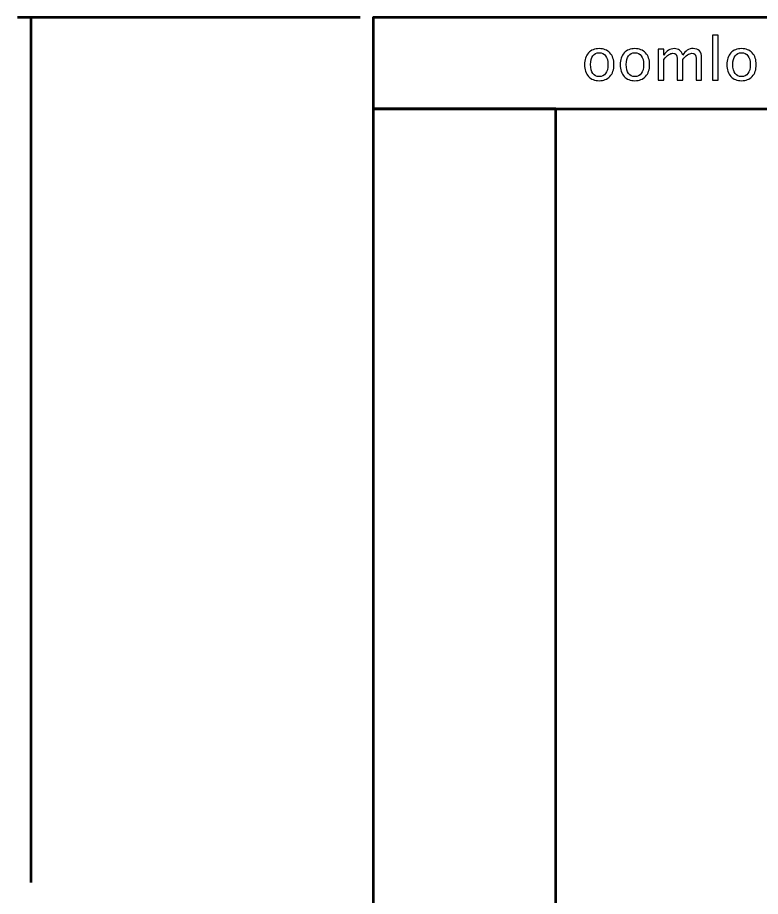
# Model space of a CAD drawing. Header units: centimetres. Extents: x -71 to 58, y -28 to 40.
# Drawn here: x -70.29 to -54.02, y 4.25 to 23.5 of the extents above; entities that cross this region are included whole.
import ezdxf

# ---------------------------------------------------------------- set-up
doc = ezdxf.new("R2010")
doc.units = ezdxf.units.CM
doc.header["$MEASUREMENT"] = 0
doc.layers.add('Layer 1', color=7, linetype='Continuous')

msp = doc.modelspace()

# ---------------------------------------------------------------- linework, layer by layer
at = {"layer": 'Layer 1', "lineweight": 53}
for points in [[(-62.5, 21.49999), (-27.5, 21.49999), (-27.5, 23.49999), (-62.5, 23.49999), (-62.5, 21.49999)], [(-62.5, -23.50001), (-58.5, -23.50001), (-58.5, 21.49999), (-62.5, 21.49999), (-62.5, -23.50001)]]:
    msp.add_lwpolyline(points, close=True, dxfattribs=at)
for points in [[(-62.79106, 23.49999), (-62.79106, 23.49999), (-70.29106, 23.49999), (-70.29106, 23.49999)], [(-70, 23.49999), (-70, 23.49999), (-70, 4.55895), (-70, 4.55895)]]:
    msp.add_open_spline(points, degree=3, dxfattribs=at)
at = {"layer": 'Layer 1'}
for points, knots in [([(-55.07119, 22.13254), (-55.07119, 22.13254), (-55.07119, 23.11282), (-55.07119, 23.11282), (-55.07119, 23.11282), (-55.07119, 23.11282), (-54.94913, 23.11282), (-54.94913, 23.11282), (-54.94913, 23.11282), (-54.94913, 23.11282), (-54.94913, 22.13254), (-54.94913, 22.13254), (-54.94913, 22.13254), (-54.94913, 22.13254), (-55.07119, 22.13254), (-55.07119, 22.13254)], [0, 0, 0, 0, 0.2, 0.2, 0.2, 0.2, 0.4, 0.4, 0.4, 0.4, 0.6, 0.6, 0.6, 0.6, 1, 1, 1, 1]), ([(-57.5522, 22.11728), (-57.65116, 22.11728), (-57.72956, 22.14886), (-57.7872, 22.212), (-57.7872, 22.212), (-57.84505, 22.27515), (-57.87387, 22.36098), (-57.87387, 22.46926), (-57.87387, 22.46926), (-57.87387, 22.57733), (-57.84505, 22.66294), (-57.7872, 22.72588), (-57.7872, 22.72588), (-57.72956, 22.78881), (-57.65116, 22.82039), (-57.5522, 22.82039), (-57.5522, 22.82039), (-57.45324, 22.82039), (-57.37483, 22.78881), (-57.31719, 22.72588), (-57.31719, 22.72588), (-57.25934, 22.66294), (-57.23052, 22.57733), (-57.23052, 22.46926), (-57.23052, 22.46926), (-57.23052, 22.36098), (-57.25934, 22.27515), (-57.31719, 22.212), (-57.31719, 22.212), (-57.37483, 22.14886), (-57.45324, 22.11728), (-57.5522, 22.11728)], [0, 0, 0, 0, 0.11111111, 0.11111111, 0.11111111, 0.11111111, 0.22222222, 0.22222222, 0.22222222, 0.22222222, 0.33333333, 0.33333333, 0.33333333, 0.33333333, 0.44444444, 0.44444444, 0.44444444, 0.44444444, 0.55555556, 0.55555556, 0.55555556, 0.55555556, 0.66666667, 0.66666667, 0.66666667, 0.66666667, 0.77777778, 0.77777778, 0.77777778, 0.77777778, 1, 1, 1, 1]), ([(-57.55241, 22.20883), (-57.49202, 22.20883), (-57.44497, 22.2315), (-57.41149, 22.27706), (-57.41149, 22.27706), (-57.37822, 22.32241), (-57.36148, 22.38662), (-57.36148, 22.46926), (-57.36148, 22.46926), (-57.36148, 22.55169), (-57.37822, 22.61569), (-57.41149, 22.66104), (-57.41149, 22.66104), (-57.44497, 22.70617), (-57.49202, 22.72885), (-57.55241, 22.72885), (-57.55241, 22.72885), (-57.61302, 22.72885), (-57.66006, 22.70617), (-57.69312, 22.66104), (-57.69312, 22.66104), (-57.72639, 22.61569), (-57.74291, 22.55169), (-57.74291, 22.46926), (-57.74291, 22.46926), (-57.74291, 22.38662), (-57.72639, 22.32241), (-57.69312, 22.27706), (-57.69312, 22.27706), (-57.66006, 22.2315), (-57.61302, 22.20883), (-57.55241, 22.20883)], [0, 0, 0, 0, 0.11111111, 0.11111111, 0.11111111, 0.11111111, 0.22222222, 0.22222222, 0.22222222, 0.22222222, 0.33333333, 0.33333333, 0.33333333, 0.33333333, 0.44444444, 0.44444444, 0.44444444, 0.44444444, 0.55555556, 0.55555556, 0.55555556, 0.55555556, 0.66666667, 0.66666667, 0.66666667, 0.66666667, 0.77777778, 0.77777778, 0.77777778, 0.77777778, 1, 1, 1, 1]), ([(-56.77111, 22.11728), (-56.87007, 22.11728), (-56.94847, 22.14886), (-57.00611, 22.212), (-57.00611, 22.212), (-57.06396, 22.27515), (-57.09278, 22.36098), (-57.09278, 22.46926), (-57.09278, 22.46926), (-57.09278, 22.57733), (-57.06396, 22.66294), (-57.00611, 22.72588), (-57.00611, 22.72588), (-56.94847, 22.78881), (-56.87007, 22.82039), (-56.77111, 22.82039), (-56.77111, 22.82039), (-56.67215, 22.82039), (-56.59374, 22.78881), (-56.5361, 22.72588), (-56.5361, 22.72588), (-56.47825, 22.66294), (-56.44943, 22.57733), (-56.44943, 22.46926), (-56.44943, 22.46926), (-56.44943, 22.36098), (-56.47825, 22.27515), (-56.5361, 22.212), (-56.5361, 22.212), (-56.59374, 22.14886), (-56.67215, 22.11728), (-56.77111, 22.11728)], [0, 0, 0, 0, 0.11111111, 0.11111111, 0.11111111, 0.11111111, 0.22222222, 0.22222222, 0.22222222, 0.22222222, 0.33333333, 0.33333333, 0.33333333, 0.33333333, 0.44444444, 0.44444444, 0.44444444, 0.44444444, 0.55555556, 0.55555556, 0.55555556, 0.55555556, 0.66666667, 0.66666667, 0.66666667, 0.66666667, 0.77777778, 0.77777778, 0.77777778, 0.77777778, 1, 1, 1, 1]), ([(-56.77132, 22.20883), (-56.71093, 22.20883), (-56.66388, 22.2315), (-56.6304, 22.27706), (-56.6304, 22.27706), (-56.59713, 22.32241), (-56.58039, 22.38662), (-56.58039, 22.46926), (-56.58039, 22.46926), (-56.58039, 22.55169), (-56.59713, 22.61569), (-56.6304, 22.66104), (-56.6304, 22.66104), (-56.66388, 22.70617), (-56.71093, 22.72885), (-56.77132, 22.72885), (-56.77132, 22.72885), (-56.83193, 22.72885), (-56.87897, 22.70617), (-56.91203, 22.66104), (-56.91203, 22.66104), (-56.9453, 22.61569), (-56.96182, 22.55169), (-56.96182, 22.46926), (-56.96182, 22.46926), (-56.96182, 22.38662), (-56.9453, 22.32241), (-56.91203, 22.27706), (-56.91203, 22.27706), (-56.87897, 22.2315), (-56.83193, 22.20883), (-56.77132, 22.20883)], [0, 0, 0, 0, 0.11111111, 0.11111111, 0.11111111, 0.11111111, 0.22222222, 0.22222222, 0.22222222, 0.22222222, 0.33333333, 0.33333333, 0.33333333, 0.33333333, 0.44444444, 0.44444444, 0.44444444, 0.44444444, 0.55555556, 0.55555556, 0.55555556, 0.55555556, 0.66666667, 0.66666667, 0.66666667, 0.66666667, 0.77777778, 0.77777778, 0.77777778, 0.77777778, 1, 1, 1, 1]), ([(-56.25829, 22.13254), (-56.25829, 22.13254), (-56.25829, 22.8064), (-56.25829, 22.8064), (-56.25829, 22.8064), (-56.25829, 22.8064), (-56.13623, 22.8064), (-56.13623, 22.8064), (-56.13623, 22.8064), (-56.13623, 22.8064), (-56.13623, 22.67905), (-56.13623, 22.67905), (-56.13623, 22.67905), (-56.07669, 22.77335), (-56.0004, 22.82039), (-55.90695, 22.82039), (-55.90695, 22.82039), (-55.81689, 22.82039), (-55.75565, 22.77335), (-55.72302, 22.67905), (-55.72302, 22.67905), (-55.66517, 22.77419), (-55.58973, 22.82166), (-55.49712, 22.82166), (-55.49712, 22.82166), (-55.438, 22.82166), (-55.39202, 22.80428), (-55.35917, 22.76932), (-55.35917, 22.76932), (-55.32633, 22.73435), (-55.3098, 22.6854), (-55.3098, 22.62247), (-55.3098, 22.62247), (-55.3098, 22.62247), (-55.3098, 22.13254), (-55.3098, 22.13254), (-55.3098, 22.13254), (-55.3098, 22.13254), (-55.43186, 22.13254), (-55.43186, 22.13254), (-55.43186, 22.13254), (-55.43186, 22.13254), (-55.43186, 22.60234), (-55.43186, 22.60234), (-55.43186, 22.60234), (-55.43186, 22.67905), (-55.46237, 22.7174), (-55.5234, 22.7174), (-55.5234, 22.7174), (-55.58676, 22.7174), (-55.6533, 22.67269), (-55.72302, 22.58305), (-55.72302, 22.58305), (-55.72302, 22.58305), (-55.72302, 22.13254), (-55.72302, 22.13254), (-55.72302, 22.13254), (-55.72302, 22.13254), (-55.84507, 22.13254), (-55.84507, 22.13254), (-55.84507, 22.13254), (-55.84507, 22.13254), (-55.84507, 22.60276), (-55.84507, 22.60276), (-55.84507, 22.60276), (-55.84507, 22.68011), (-55.87601, 22.71867), (-55.9381, 22.71867), (-55.9381, 22.71867), (-55.99977, 22.71867), (-56.06588, 22.67375), (-56.13623, 22.58369), (-56.13623, 22.58369), (-56.13623, 22.58369), (-56.13623, 22.13254), (-56.13623, 22.13254), (-56.13623, 22.13254), (-56.13623, 22.13254), (-56.25829, 22.13254), (-56.25829, 22.13254)], [0, 0, 0, 0, 0.04761905, 0.04761905, 0.04761905, 0.04761905, 0.0952381, 0.0952381, 0.0952381, 0.0952381, 0.14285714, 0.14285714, 0.14285714, 0.14285714, 0.19047619, 0.19047619, 0.19047619, 0.19047619, 0.23809524, 0.23809524, 0.23809524, 0.23809524, 0.28571429, 0.28571429, 0.28571429, 0.28571429, 0.33333333, 0.33333333, 0.33333333, 0.33333333, 0.38095238, 0.38095238, 0.38095238, 0.38095238, 0.42857143, 0.42857143, 0.42857143, 0.42857143, 0.47619048, 0.47619048, 0.47619048, 0.47619048, 0.52380952, 0.52380952, 0.52380952, 0.52380952, 0.57142857, 0.57142857, 0.57142857, 0.57142857, 0.61904762, 0.61904762, 0.61904762, 0.61904762, 0.66666667, 0.66666667, 0.66666667, 0.66666667, 0.71428571, 0.71428571, 0.71428571, 0.71428571, 0.76190476, 0.76190476, 0.76190476, 0.76190476, 0.80952381, 0.80952381, 0.80952381, 0.80952381, 0.85714286, 0.85714286, 0.85714286, 0.85714286, 0.9047619, 0.9047619, 0.9047619, 0.9047619, 1, 1, 1, 1]), ([(-54.43547, 22.11728), (-54.53443, 22.11728), (-54.61283, 22.14886), (-54.67047, 22.212), (-54.67047, 22.212), (-54.72832, 22.27515), (-54.75714, 22.36098), (-54.75714, 22.46926), (-54.75714, 22.46926), (-54.75714, 22.57733), (-54.72832, 22.66294), (-54.67047, 22.72588), (-54.67047, 22.72588), (-54.61283, 22.78881), (-54.53443, 22.82039), (-54.43547, 22.82039), (-54.43547, 22.82039), (-54.33651, 22.82039), (-54.2581, 22.78881), (-54.20046, 22.72588), (-54.20046, 22.72588), (-54.14261, 22.66294), (-54.11379, 22.57733), (-54.11379, 22.46926), (-54.11379, 22.46926), (-54.11379, 22.36098), (-54.14261, 22.27515), (-54.20046, 22.212), (-54.20046, 22.212), (-54.2581, 22.14886), (-54.33651, 22.11728), (-54.43547, 22.11728)], [0, 0, 0, 0, 0.11111111, 0.11111111, 0.11111111, 0.11111111, 0.22222222, 0.22222222, 0.22222222, 0.22222222, 0.33333333, 0.33333333, 0.33333333, 0.33333333, 0.44444444, 0.44444444, 0.44444444, 0.44444444, 0.55555556, 0.55555556, 0.55555556, 0.55555556, 0.66666667, 0.66666667, 0.66666667, 0.66666667, 0.77777778, 0.77777778, 0.77777778, 0.77777778, 1, 1, 1, 1]), ([(-54.43568, 22.20883), (-54.37529, 22.20883), (-54.32824, 22.2315), (-54.29476, 22.27706), (-54.29476, 22.27706), (-54.26149, 22.32241), (-54.24475, 22.38662), (-54.24475, 22.46926), (-54.24475, 22.46926), (-54.24475, 22.55169), (-54.26149, 22.61569), (-54.29476, 22.66104), (-54.29476, 22.66104), (-54.32824, 22.70617), (-54.37529, 22.72885), (-54.43568, 22.72885), (-54.43568, 22.72885), (-54.49629, 22.72885), (-54.54333, 22.70617), (-54.57639, 22.66104), (-54.57639, 22.66104), (-54.60966, 22.61569), (-54.62618, 22.55169), (-54.62618, 22.46926), (-54.62618, 22.46926), (-54.62618, 22.38662), (-54.60966, 22.32241), (-54.57639, 22.27706), (-54.57639, 22.27706), (-54.54333, 22.2315), (-54.49629, 22.20883), (-54.43568, 22.20883)], [0, 0, 0, 0, 0.11111111, 0.11111111, 0.11111111, 0.11111111, 0.22222222, 0.22222222, 0.22222222, 0.22222222, 0.33333333, 0.33333333, 0.33333333, 0.33333333, 0.44444444, 0.44444444, 0.44444444, 0.44444444, 0.55555556, 0.55555556, 0.55555556, 0.55555556, 0.66666667, 0.66666667, 0.66666667, 0.66666667, 0.77777778, 0.77777778, 0.77777778, 0.77777778, 1, 1, 1, 1])]:
    msp.add_open_spline(points, degree=3, knots=knots, dxfattribs=at)

doc.saveas('drawing.dxf')
